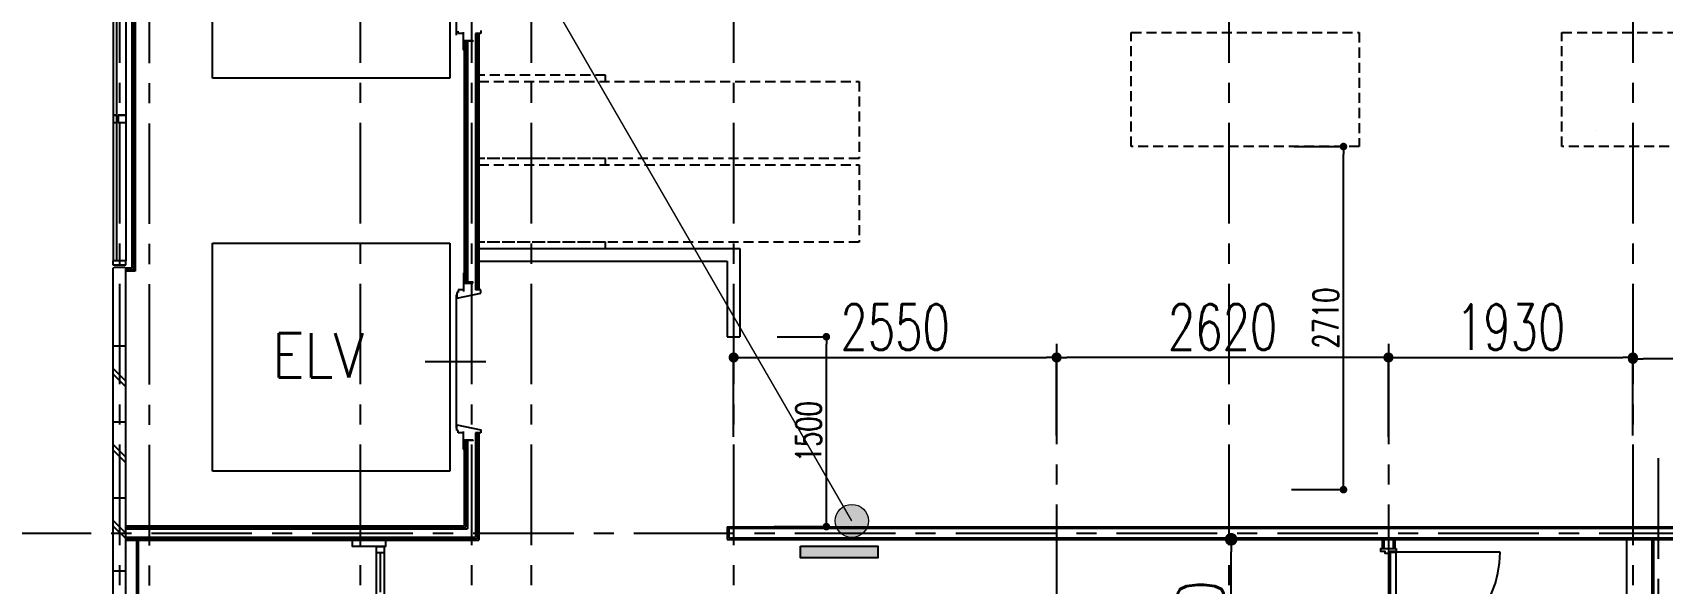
# Model space of a CAD drawing. Extents: x -119186 to 81195, y 1816 to 147180.
# Drawn here: x 18771 to 31639, y 36285 to 40635 of the extents above; entities that cross this region are included whole.
import ezdxf

# ---------------------------------------------------------------- set-up
doc = ezdxf.new("R2010")
doc.units = 0
doc.header["$LTSCALE"] = 12.7
doc.header["$MEASUREMENT"] = 0
doc.header["$PDMODE"] = 1
doc.header["$PDSIZE"] = -2
for name, pattern in [('CENTER', [2, 1.25, -0.25, 0.25, -0.25]), ('HIDDEN', [4.724409, 3.149606, -1.574803]), ('HIDDEN2', [0.1875, 0.125, -0.0625])]:
    doc.linetypes.add(name, pattern=pattern)
doc.layers.get('0').update_dxf_attribs({"linetype": 'CONTINUOUS'})
doc.layers.get('DEFPOINTS').update_dxf_attribs({"color": 1, "linetype": 'CONTINUOUS'})
for name, color, linetype in [('A_寸法', 9, 'CONTINUOUS'), ('A_建築（下図）', 8, 'CONTINUOUS'), ('A_建築（什器）', 8, 'CONTINUOUS'), ('A_建築（建具）', 2, 'CONTINUOUS'), ('A_建築（新設・仕上げ）', 2, 'CONTINUOUS'), ('A_建築（軽鉄下地）', 8, 'CONTINUOUS'), ('A_記述', 3, 'CONTINUOUS'), ('A_通り芯', 8, 'CENTER'), ('ZZ-OBJE', 3, 'CONTINUOUS'), ('冷設', 8, 'HIDDEN')]:
    doc.layers.add(name, color=color, linetype=linetype)
doc.layers.add('改修記述', color=1, linetype='CONTINUOUS', lineweight=9, true_color=0xff0000)
doc.layers.add('歩行者通路', color=1, linetype='CONTINUOUS', true_color=0xff0000)
doc.styles.add('Dim', font='simplex.shx', dxfattribs={"width": 0.7, "bigfont": 'extfont2.shx'})
doc.styles.get("Standard").update_dxf_attribs({"font": 'txt', "bigfont": 'BIGFONT.SHX'})
doc.styles.add('Standard-A', font='romans.shx', dxfattribs={"bigfont": 'extfont2.shx'})
doc.dimstyles.new('1-200', dxfattribs={"dimscale": 200, "dimtxt": 3, "dimasz": 1, "dimexe": 1, "dimexo": 1, "dimgap": 1, "dimtad": 1, "dimdec": 0, "dimtxsty": 'Dim', "dimblk": 'DOT', "dimcen": 2.5, "dimadec": 0, "dimazin": 0, "dimtfac": 1, "dimtdec": 0, "dimtix": 1, "dimtmove": 2, "dimatfit": 3, "dimldrblk": '引出線', "dimfxl": 1, "dimlwd": -1, "dimlwe": -1, "dimarcsym": 0})

# ---------------------------------------------------------------- blocks, each defined once
blk = doc.blocks.new('_Dot')
at = {"color": 0, "linetype": 'ByBlock', "lineweight": -2}
blk.add_line((-0.5, 0), (-1, 0), dxfattribs=at)
at = {"color": 0, "linetype": 'ByBlock', "const_width": 0.5}
blk.add_lwpolyline([(-0.25, 0, 1), (0.25, 0, 1)], format="xyb", close=True, dxfattribs=at)
blk = doc.blocks.new('*D37')
at = {"layer": 'A_寸法', "color": 0, "transparency": 16777216}
for p, q in [((31406, 37452), (31406, 38058)), ((35326, 38058), (31486, 38058)), ((35406, 37430), (35406, 38058))]:
    blk.add_line(p, q, dxfattribs=at)
at = {"layer": 'DEFPOINTS', "color": 0, "transparency": 16777216}
for p in [(31406, 38058), (31406, 37452), (35406, 37430)]:
    blk.add_point(p, dxfattribs=at)
at = {"layer": 'A_寸法', "color": 0, "transparency": 16777216, "xscale": 80, "yscale": 80, "zscale": 80, "rotation": 180}
blk.add_blockref('_Dot', (31406, 38058), dxfattribs=at)
at = {"layer": 'A_寸法', "color": 0, "transparency": 16777216, "xscale": 80, "yscale": 80, "zscale": 80}
blk.add_blockref('_Dot', (35406, 38058), dxfattribs=at)
at = {"layer": 'A_寸法', "color": 0, "transparency": 16777216, "insert": (33406, 38298), "char_height": 360, "attachment_point": 5, "style": 'Dim'}
blk.add_mtext('4000', dxfattribs=at)
blk = doc.blocks.new('引出線')
at = {"color": 0, "linetype": 'ByBlock'}
for points in [[(0, 0), (-1.96, -0.4)], [(-1, 0), (0, 0)]]:
    blk.add_lwpolyline(points, dxfattribs=at)
blk = doc.blocks.new('*D41')
at = {"layer": 'A_寸法', "color": 0, "transparency": 16777216}
for p, q in [((27628, 36633), (28234, 36633)), ((28234, 35213), (28234, 36533)), ((27606, 35113), (28234, 35113))]:
    blk.add_line(p, q, dxfattribs=at)
at = {"layer": 'DEFPOINTS', "color": 0, "transparency": 16777216}
for p in [(27628, 36633), (28234, 36633), (27606, 35113)]:
    blk.add_point(p, dxfattribs=at)
at = {"layer": 'A_寸法', "color": 0, "transparency": 16777216, "xscale": 100, "yscale": 100, "zscale": 100}
for p, rotation in [((28234, 36633), 90), ((28234, 35113), 270)]:
    blk.add_blockref('_Dot', p, dxfattribs=dict(at, rotation=rotation))
at = {"layer": 'A_寸法', "color": 0, "transparency": 16777216, "insert": (27994, 35873), "char_height": 360, "attachment_point": 5, "rotation": 90, "style": 'Dim'}
blk.add_mtext('1520', dxfattribs=at)
blk = doc.blocks.new('*D86')
at = {"layer": 'A_寸法', "color": 0, "transparency": 16777216}
for p, q in [((29476, 37441), (29476, 38069)), ((29556, 38069), (31326, 38069)), ((31406, 37452), (31406, 38069))]:
    blk.add_line(p, q, dxfattribs=at)
at = {"layer": 'DEFPOINTS', "color": 0, "transparency": 16777216}
for p in [(31406, 38069), (31406, 37452), (29476, 37441)]:
    blk.add_point(p, dxfattribs=at)
at = {"layer": 'A_寸法', "color": 0, "transparency": 16777216, "xscale": 80, "yscale": 80, "zscale": 80, "rotation": 180}
blk.add_blockref('_Dot', (29476, 38069), dxfattribs=at)
at = {"layer": 'A_寸法', "color": 0, "transparency": 16777216, "xscale": 80, "yscale": 80, "zscale": 80}
blk.add_blockref('_Dot', (31406, 38069), dxfattribs=at)
at = {"layer": 'A_寸法', "color": 0, "transparency": 16777216, "insert": (30441, 38309), "char_height": 360, "attachment_point": 5, "style": 'Dim'}
blk.add_mtext('1930', dxfattribs=at)
blk = doc.blocks.new('*D87')
at = {"layer": 'A_寸法', "color": 0, "transparency": 16777216}
for p, q in [((26856, 37452), (26856, 38069)), ((29396, 38069), (26936, 38069)), ((29476, 37441), (29476, 38069))]:
    blk.add_line(p, q, dxfattribs=at)
at = {"layer": 'DEFPOINTS', "color": 0, "transparency": 16777216}
for p in [(26856, 38069), (26856, 37452), (29476, 37441)]:
    blk.add_point(p, dxfattribs=at)
at = {"layer": 'A_寸法', "color": 0, "transparency": 16777216, "xscale": 80, "yscale": 80, "zscale": 80, "rotation": 180}
blk.add_blockref('_Dot', (26856, 38069), dxfattribs=at)
at = {"layer": 'A_寸法', "color": 0, "transparency": 16777216, "xscale": 80, "yscale": 80, "zscale": 80}
blk.add_blockref('_Dot', (29476, 38069), dxfattribs=at)
at = {"layer": 'A_寸法', "color": 0, "transparency": 16777216, "insert": (28166, 38309), "char_height": 360, "attachment_point": 5, "style": 'Dim'}
blk.add_mtext('2620', dxfattribs=at)
blk = doc.blocks.new('*D88')
at = {"layer": 'A_寸法', "color": 0, "transparency": 16777216}
for p, q in [((24306, 37441), (24306, 38069)), ((24386, 38069), (26776, 38069)), ((26856, 37452), (26856, 38069))]:
    blk.add_line(p, q, dxfattribs=at)
at = {"layer": 'DEFPOINTS', "color": 0, "transparency": 16777216}
for p in [(26856, 38069), (26856, 37452), (24306, 37441)]:
    blk.add_point(p, dxfattribs=at)
at = {"layer": 'A_寸法', "color": 0, "transparency": 16777216, "xscale": 80, "yscale": 80, "zscale": 80, "rotation": 180}
blk.add_blockref('_Dot', (24306, 38069), dxfattribs=at)
at = {"layer": 'A_寸法', "color": 0, "transparency": 16777216, "xscale": 80, "yscale": 80, "zscale": 80}
blk.add_blockref('_Dot', (26856, 38069), dxfattribs=at)
at = {"layer": 'A_寸法', "color": 0, "transparency": 16777216, "insert": (25581, 38309), "char_height": 360, "attachment_point": 5, "style": 'Dim'}
blk.add_mtext('2550', dxfattribs=at)
blk = doc.blocks.new('*D130')
at = {"layer": 'A_寸法', "color": 0, "transparency": 16777216}
for p, q in [((28732, 39735), (29121, 39735)), ((29121, 37085), (29121, 39675)), ((28710, 37025), (29121, 37025))]:
    blk.add_line(p, q, dxfattribs=at)
at = {"layer": 'DEFPOINTS', "color": 0, "transparency": 16777216}
for p in [(28732, 39735), (29121, 39735), (28710, 37025)]:
    blk.add_point(p, dxfattribs=at)
at = {"layer": 'A_寸法', "color": 0, "transparency": 16777216, "xscale": 60, "yscale": 60, "zscale": 60}
for p, rotation in [((29121, 39735), 90), ((29121, 37025), 270)]:
    blk.add_blockref('_Dot', p, dxfattribs=dict(at, rotation=rotation))
at = {"layer": 'A_寸法', "color": 0, "transparency": 16777216, "insert": (28981, 38380), "char_height": 200, "attachment_point": 5, "rotation": 90, "style": 'Dim'}
blk.add_mtext('2710', dxfattribs=at)
blk = doc.blocks.new('*D150')
at = {"layer": 'A_寸法', "color": 0, "transparency": 16777216}
for p, q in [((24649, 38233), (25038, 38233)), ((25038, 36793), (25038, 38173)), ((24627, 36733), (25038, 36733))]:
    blk.add_line(p, q, dxfattribs=at)
at = {"layer": 'DEFPOINTS', "color": 0, "transparency": 16777216}
for p in [(24649, 38233), (25038, 38233), (24627, 36733)]:
    blk.add_point(p, dxfattribs=at)
at = {"layer": 'A_寸法', "color": 0, "transparency": 16777216, "xscale": 60, "yscale": 60, "zscale": 60}
for p, rotation in [((25038, 38233), 90), ((25038, 36733), 270)]:
    blk.add_blockref('_Dot', p, dxfattribs=dict(at, rotation=rotation))
at = {"layer": 'A_寸法', "color": 0, "transparency": 16777216, "insert": (24898, 37483), "char_height": 200, "attachment_point": 5, "rotation": 90, "style": 'Dim'}
blk.add_mtext('1500', dxfattribs=at)

msp = doc.modelspace()

# ---------------------------------------------------------------- hatches: boundary and pattern name
at = {"layer": '改修記述'}
h = msp.add_hatch(color=256, dxfattribs=at)
h.dxf.hatch_style = 1
h.paths.add_polyline_path([(25107.92, 36778.18, 1), (25369.77, 36778.18, 1)])
at = {"layer": '歩行者通路', "transparency": 33554687}
h = msp.add_hatch(dxfattribs=at)
h.set_pattern_fill('ANGLE', color=256)
h.set_pattern_definition([(0, (-49418.998, -6477.817), (0, 6.985), [5.08, -1.905]), (90, (-49418.998, -6477.817), (-6.985, 4e-16), [5.08, -1.905])])
h.paths.add_polyline_path([(25261.26, 36578.85), (24834.48, 36578.85), (24834.48, 36486.71), (25353.4, 36486.71)])
h.paths.add_polyline_path([(25444.67, 36536.86), (25402.68, 36578.85), (25261.26, 36578.85), (25353.4, 36486.71), (25444.67, 36486.71)])
h.paths.add_polyline_path([(25444.67, 36578.85), (25402.68, 36578.85), (25444.67, 36536.86)], flags=17)

# ---------------------------------------------------------------- linework, layer by layer
at = {"layer": 'A_建築（下図）', "color": 8, "linetype": 'Continuous'}
for p, q in [((19406.16, 42332.64), (19406.16, 38832.64)), ((19436.16, 38832.64), (19436.16, 42332.64)), ((19506.16, 42332.64), (19506.16, 38832.64)), ((19436.16, 39982.64), (19406.16, 39982.64)), ((19436.16, 39982.64), (19406.16, 39982.64)), ((19406.16, 39982.64), (19436.16, 39982.64)), ((19406.16, 39982.64), (19406.16, 39922.64)), ((19436.16, 39922.64), (19406.16, 39922.64)), ((19436.16, 39982.64), (19436.16, 39922.64)), ((19446.16, 39982.64), (19446.16, 39922.64)), ((19506.16, 39982.64), (19446.16, 39982.64)), ((19506.16, 39982.64), (19446.16, 39982.64)), ((19446.16, 39982.64), (19506.16, 39982.64)), ((19506.16, 39922.64), (19446.16, 39922.64)), ((19506.16, 39982.64), (19506.16, 39922.64)), ((19406.16, 38797.64), (19406.16, 38832.64)), ((19506.16, 38832.64), (19406.16, 38832.64)), ((19506.16, 38797.64), (19406.16, 38797.64)), ((19406.16, 38774.64), (19414.16, 38782.64)), ((19406.16, 20890.85), (19406.16, 38774.64)), ((19414.16, 38782.64), (19498.16, 38782.64)), ((19498.16, 38782.64), (19506.16, 38774.64)), ((19506.16, 38797.64), (19506.16, 38832.64)), ((19506.16, 20983.14), (19506.16, 38774.64)), ((19505.81, 38158.88), (19405.81, 38158.88)), ((19406.16, 37982.32), (19506.16, 37882.32)), ((19406.16, 37938), (19506.16, 37838)), ((19505.81, 37558.88), (19405.81, 37558.88)), ((19406.16, 37382.32), (19506.16, 37282.32)), ((19406.16, 37338), (19506.16, 37238)), ((19505.81, 36958.88), (19405.81, 36958.88)), ((19406.16, 36782.32), (19506.16, 36682.32)), ((19406.16, 36738), (19506.16, 36638)), ((19406.16, 36382.64), (19506.16, 36382.64))]:
    msp.add_line(p, q, dxfattribs=at)
at = {"layer": 'A_建築（下図）', "color": 4, "linetype": 'Continuous'}
for p, q in [((20190.23, 40274.78), (20190.23, 42074.78)), ((22065.23, 42074.78), (22065.23, 40274.78)), ((22116.23, 41668.78), (22116.23, 40614.78)), ((22065.23, 40274.78), (20190.23, 40274.78)), ((20190.23, 38970.64), (22065.23, 38970.64)), ((20190.23, 37170.64), (20190.23, 38970.64)), ((22065.23, 38970.64), (22065.23, 37170.64)), ((22116.23, 38564.64), (22116.23, 37510.64)), ((21870.23, 38037.64), (22350.23, 38037.64)), ((22065.23, 37170.64), (20190.23, 37170.64))]:
    msp.add_line(p, q, dxfattribs=at)
at = {"layer": 'A_建築（什器）', "color": 8, "linetype": 'HIDDEN2', "ltscale": 50}
for p, q in [((22293.66, 40299.71), (22293.66, 38954.71)), ((22293.66, 40249.71), (25296.17, 40249.71)), ((25296.17, 40249.71), (25296.17, 39639.71)), ((25296.17, 39639.71), (22293.66, 39639.71)), ((22293.66, 39589.71), (25296.17, 39589.71)), ((22293.66, 38979.71), (22293.66, 39589.71)), ((25296.17, 39589.71), (25296.17, 38979.71)), ((25296.17, 38979.71), (22293.66, 38979.71))]:
    msp.add_line(p, q, dxfattribs=at)
at = {"layer": 'A_建築（什器）', "color": 2}
for p, q in [((22293.66, 38929.71), (24356.16, 38929.71)), ((24356.16, 38929.71), (24356.16, 38232.64)), ((22293.66, 38829.71), (24256.16, 38829.71)), ((24256.16, 38829.71), (24256.16, 38232.64))]:
    msp.add_line(p, q, dxfattribs=at)
at = {"layer": 'A_建築（什器）'}
msp.add_line((31356.16, 36632.64), (31356.16, 34302.64), dxfattribs=at)
at = {"layer": 'A_建築（什器）', "color": 8, "linetype": 'HIDDEN2', "ltscale": 50}
for points in [[(27445.64, 40635.12), (29245.64, 40635.12), (29245.64, 39735.12), (27445.64, 39735.12)], [(30845.64, 40635.12), (32645.64, 40635.12), (32645.64, 39735.12), (30845.64, 39735.12)], [(22293.66, 40249.71), (23293.66, 40249.71), (23293.66, 40299.71), (22293.66, 40299.71)], [(22293.66, 39589.71), (23293.66, 39589.71), (23293.66, 39639.71), (22293.66, 39639.71)], [(22293.66, 38929.71), (23293.66, 38929.71), (23293.66, 38979.71), (22293.66, 38979.71)]]:
    msp.add_lwpolyline(points, close=True, dxfattribs=at)
at = {"layer": 'A_建築（建具）'}
for p, q in [((21516.16, 36525.14), (21516.16, 36215.14)), ((30357.16, 36532.64), (29533.16, 36532.64))]:
    msp.add_line(p, q, dxfattribs=at)
for points in [[(21296.16, 36625.14), (21556.16, 36625.14), (21556.16, 36575.14), (21296.16, 36575.14)], [(21546.16, 36165.14), (21486.16, 36165.14), (21486.16, 36575.14), (21546.16, 36575.14)], [(21486.16, 36575.14), (21546.16, 36575.14), (21546.16, 36525.14), (21486.16, 36525.14)], [(29533.16, 36532.64), (29533.16, 35708.64), (29493.16, 35708.64), (29493.16, 36532.64)]]:
    msp.add_lwpolyline(points, close=True, dxfattribs=at)
msp.add_lwpolyline([(29536.16, 36560.64), (29536.16, 36535.64), (29490.16, 36535.64), (29490.16, 36520.64), (29450.16, 36520.64), (29450.16, 36535.64), (29416.16, 36535.64), (29416.16, 36560.64), (29536.16, 36560.64)], dxfattribs=at)
msp.add_arc((29533.16, 36532.64), 824, 270, 0, dxfattribs=at)
at = {"layer": 'A_建築（新設・仕上げ）'}
for p, q in [((19579.46, 42332.64), (19579.46, 38749.75)), ((22178.66, 40566.78), (22178.66, 38662.64)), ((22293.66, 40626.78), (22293.66, 38602.64)), ((19579.46, 38749.75), (19506.16, 38749.75)), ((24256.16, 38232.64), (24356.16, 38232.64)), ((22293.66, 37472.64), (22293.66, 36625.14)), ((22178.66, 37412.64), (22178.66, 36740.14)), ((19506.16, 36740.14), (22178.66, 36740.14)), ((24256.16, 36732.64), (35456.16, 36732.64)), ((24256.16, 36732.64), (24256.16, 36632.64)), ((19506.16, 36625.14), (22293.66, 36625.14)), ((19606.16, 32442.64), (19606.16, 36625.14)), ((24256.16, 36632.64), (34856.16, 36632.64)), ((29426.16, 36632.64), (29426.16, 36560.64)), ((29526.16, 36632.64), (29526.16, 36560.64)), ((31556.16, 36632.64), (31556.16, 32435.14))]:
    msp.add_line(p, q, dxfattribs=at)
at = {"layer": 'A_建築（軽鉄下地）', "color": 8, "ltscale": 50}
for p, q in [((19554.46, 42332.64), (19554.46, 38774.75)), ((19566.96, 42332.64), (19566.96, 38762.25)), ((22191.16, 40566.78), (22191.16, 38662.64)), ((22203.66, 40566.78), (22203.66, 38662.64)), ((22268.66, 40626.78), (22268.66, 38602.64)), ((22281.16, 40626.78), (22281.16, 38602.64)), ((19554.46, 38774.75), (19506.16, 38774.75)), ((19566.96, 38762.25), (19506.16, 38762.25)), ((22268.66, 37472.64), (22268.66, 36650.14)), ((22281.16, 37472.64), (22281.16, 36637.64)), ((22191.16, 37412.64), (22191.16, 36727.64)), ((22203.66, 37412.64), (22203.66, 36715.14)), ((19506.16, 36727.64), (22191.16, 36727.64)), ((19506.16, 36715.14), (22203.66, 36715.14)), ((24268.66, 36720.14), (35456.16, 36720.14)), ((24268.66, 36720.14), (24268.66, 36645.14)), ((19506.16, 36650.14), (22268.66, 36650.14)), ((19506.16, 36637.64), (22281.16, 36637.64)), ((19593.66, 32442.64), (19593.66, 36625.14)), ((24268.66, 36645.14), (35456.16, 36645.14)), ((29438.66, 36632.64), (29438.66, 36560.64)), ((29513.66, 36632.64), (29513.66, 36560.64)), ((31568.66, 36632.64), (31568.66, 32435.14))]:
    msp.add_line(p, q, dxfattribs=at)
at = {"layer": 'A_通り芯', "color": 8, "ltscale": 50}
for p, q in [((19456.16, 51351.05), (19456.16, 14056.3)), ((19691.36, 51348.19), (19691.36, 14056.3)), ((21356.16, 51351.05), (21356.16, 35432.64)), ((22236.16, 51351.05), (22236.16, 14056.3)), ((22706.16, 51351.05), (22706.16, 14056.3)), ((24306.16, 51351.05), (24306.16, 14056.3)), ((28216.16, 51351.05), (28216.16, 14056.3)), ((31406.16, 51351.05), (31406.16, 14056.3)), ((26856.16, 38177.28), (26856.16, 32306.77)), ((29476.16, 38177.28), (29476.16, 32306.77)), ((31606.16, 37272.88), (31606.16, 14056.3)), ((15899.26, 36682.64), (73034.11, 36682.64))]:
    msp.add_line(p, q, dxfattribs=at)
at = {"layer": 'ZZ-OBJE', "color": 3, "linetype": 'Continuous'}
for p, q in [((22132.16, 40626.78), (22132.16, 40646.78)), ((22172.66, 40626.78), (22132.16, 40626.78)), ((22172.66, 40572.78), (22172.66, 40638.13)), ((22308.66, 40626.78), (22268.66, 40626.78)), ((22308.66, 40651.78), (22308.66, 40626.78)), ((22172.66, 38656.64), (22172.66, 38591.29)), ((22132.16, 38582.64), (22119.16, 38582.64)), ((22119.16, 38582.64), (22119.16, 38537.64)), ((22119.16, 38537.64), (22308.66, 38577.64)), ((22172.66, 38602.64), (22132.16, 38602.64)), ((22132.16, 38602.64), (22132.16, 38582.64)), ((22308.66, 38602.64), (22268.66, 38602.64)), ((22308.66, 38577.64), (22308.66, 38602.64)), ((22119.16, 37492.64), (22119.16, 37537.64)), ((22119.16, 37537.64), (22308.66, 37497.64)), ((22132.16, 37492.64), (22119.16, 37492.64)), ((22132.16, 37472.64), (22132.16, 37492.64)), ((22172.66, 37472.64), (22132.16, 37472.64)), ((22172.66, 37418.64), (22172.66, 37483.99)), ((22308.66, 37472.64), (22268.66, 37472.64)), ((22308.66, 37497.64), (22308.66, 37472.64))]:
    msp.add_line(p, q, dxfattribs=at)
at = {"layer": 'ZZ-OBJE'}
for points in [[(22247.66, 40572.78), (22247.66, 40566.78), (22178.66, 40566.78), (22178.66, 40497.78), (22172.66, 40497.78), (22172.66, 40572.78)], [(22247.66, 38656.64), (22247.66, 38662.64), (22178.66, 38662.64), (22178.66, 38731.64), (22172.66, 38731.64), (22172.66, 38656.64)], [(22247.66, 37418.64), (22247.66, 37412.64), (22178.66, 37412.64), (22178.66, 37343.64), (22172.66, 37343.64), (22172.66, 37418.64)]]:
    msp.add_lwpolyline(points, close=True, dxfattribs=at)
at = {"layer": '改修記述'}
msp.add_line((25238.84, 36778.18), (22495.25, 41530.21), dxfattribs=at)
msp.add_circle((25238.84, 36778.18), 130.92, dxfattribs=at)
at = {"layer": '歩行者通路'}
msp.add_lwpolyline([(24834.48, 36578.85), (25444.67, 36578.85), (25444.67, 36486.71), (24834.48, 36486.71)], close=True, dxfattribs=at)

# ---------------------------------------------------------------- texts
at = {"layer": 'A_記述', "color": 4, "style": 'Standard-A', "width": 0.9}
msp.add_text('ELV', height=350, dxfattribs=at).set_placement((20660.98, 37910.12))
at = {"layer": '冷設', "color": 8, "ltscale": 3, "flags": 1}
for tag, s in [('______', ''), ('____', ''), ('__', 'H')]:
    msp.add_attdef(tag, (31115.94, 39858.88), s, height=0.18, rotation=90, dxfattribs=at)

# ---------------------------------------------------------------- dimensions: what is measured, and where the dimension line sits
at = {"layer": 'A_寸法', "color": 8}
for base, p1, p2, angle, override, picture, middle in [((29120.84, 39735.12), (28709.61, 37025.14), (28731.77, 39735.12), 90, {"dimtxt": 1, "dimasz": 0.3, "dimexe": 0, "dimexo": 0, "dimgap": 0.2}, '*D130', (28980.84, 38380.13)), ((26856.16, 38069.45), (29476.16, 37441.03), (26856.16, 37452.11), 180, {"dimtxt": 1.8, "dimasz": 0.4, "dimexe": 0, "dimexo": 0, "dimgap": 0.3}, '*D87', (28166.16, 38309.45)), ((31406.16, 38058.38), (35406.16, 37429.95), (31406.16, 37452.11), 180, {"dimtxt": 1.8, "dimasz": 0.4, "dimexe": 0, "dimexo": 0, "dimgap": 0.3}, '*D37', (33406.16, 38298.38)), ((25037.88, 38232.64), (24626.65, 36732.64), (24648.81, 38232.64), 90, {"dimtxt": 1, "dimasz": 0.3, "dimexe": 0, "dimexo": 0, "dimgap": 0.2}, '*D150', (24897.88, 37482.64)), ((28234.44, 36632.64), (27606.02, 35112.64), (27628.17, 36632.64), 90, {"dimtxt": 1.8, "dimasz": 0.5, "dimexe": 0, "dimexo": 0, "dimgap": 0.3}, '*D41', (27994.44, 35872.64))]:
    dim = msp.add_linear_dim(base=base, p1=p1, p2=p2, angle=angle, dimstyle='1-200', override=override, dxfattribs=at)
    dim.commit()
    dim.dimension.update_dxf_attribs({"geometry": picture, "text_midpoint": middle})
for base, p1, p2, picture, middle in [((26856.16, 38069.45), (24306.16, 37441.03), (26856.16, 37452.11), '*D88', (25581.16, 38309.45)), ((31406.16, 38069.45), (29476.16, 37441.03), (31406.16, 37452.11), '*D86', (30441.16, 38309.45))]:
    dim = msp.add_linear_dim(base=base, p1=p1, p2=p2, dimstyle='1-200', override={"dimtxt": 1.8, "dimasz": 0.4, "dimexe": 0, "dimexo": 0, "dimgap": 0.3}, dxfattribs=at)
    dim.commit()
    dim.dimension.update_dxf_attribs({"geometry": picture, "text_midpoint": middle})

doc.saveas('drawing.dxf')
